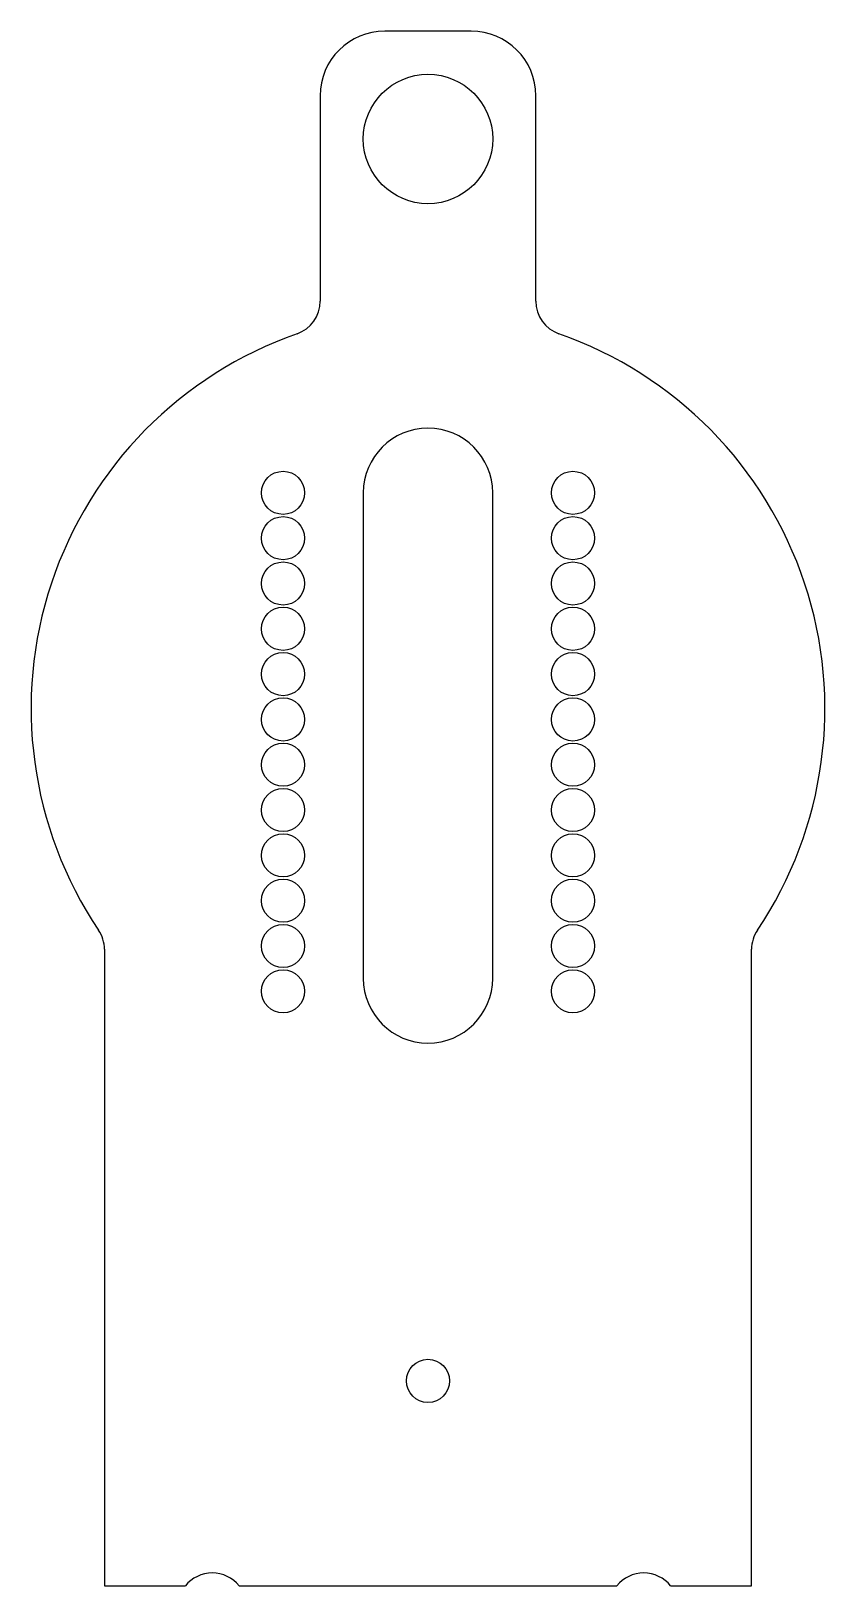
# Model space of a CAD drawing. Header units: millimetres. Extents: x -18.4 to 18.4, y -40.7 to 31.4.
import ezdxf

# ---------------------------------------------------------------- set-up
doc = ezdxf.new("R2010")
doc.units = ezdxf.units.MM

msp = doc.modelspace()

# ---------------------------------------------------------------- linework, layer by layer
at = {"color": 7, "linetype": 'Continuous', "lineweight": 25}
for p, q in [((2, 31.4), (-2, 31.4)), ((-5, 28.4), (-5, 18.88)), ((5, 18.88), (5, 28.4)), ((-3, 10), (-3, -12.5)), ((3, -12.5), (3, 10)), ((-15, -11.155), (-15, -40.656)), ((15, -40.656), (15, -11.155)), ((-15, -40.656), (-11.249, -40.656)), ((-8.751, -40.656), (8.751, -40.656)), ((11.249, -40.656), (15, -40.656))]:
    msp.add_line(p, q, dxfattribs=at)
for centre, radius in [((0, 26.4), 3), ((-6.72, 10), 1), ((6.72, 10), 1), ((-6.72, 7.9), 1), ((6.72, 7.9), 1), ((-6.72, 5.8), 1), ((6.72, 5.8), 1), ((-6.72, 3.7), 1), ((6.72, 3.7), 1), ((-6.72, 1.6), 1), ((6.72, 1.6), 1), ((-6.72, -0.5), 1), ((6.72, -0.5), 1), ((-6.72, -2.6), 1), ((6.72, -2.6), 1), ((-6.72, -4.7), 1), ((6.72, -4.7), 1), ((-6.72, -6.8), 1), ((6.72, -6.8), 1), ((-6.72, -8.9), 1), ((6.72, -8.9), 1), ((-6.72, -11), 1), ((6.72, -11), 1), ((-6.72, -13.1), 1), ((6.72, -13.1), 1), ((0, -31.156), 1)]:
    msp.add_circle(centre, radius, dxfattribs=at)
for centre, radius, start, end in [((-2, 28.4), 3, 90, 180), ((2, 28.4), 3, 0, 90), ((-6.6, 18.88), 1.6, 289.26878, 0), ((6.6, 18.88), 1.6, 180, 250.73122), ((0, 0), 18.4, 109.26878, 213.90126), ((0, 0), 18.4, 326.09874, 70.73122), ((0, 10), 3, 0, 180), ((-16.6, -11.155), 1.6, 0, 33.90126), ((16.6, -11.155), 1.6, 146.09874, 180), ((0, -12.5), 3, 180, 0), ((-10, -41.656), 1.6, 38.68219, 141.31781), ((10, -41.656), 1.6, 38.68219, 141.31781)]:
    msp.add_arc(centre, radius, start, end, dxfattribs=at)

doc.saveas('drawing.dxf')
